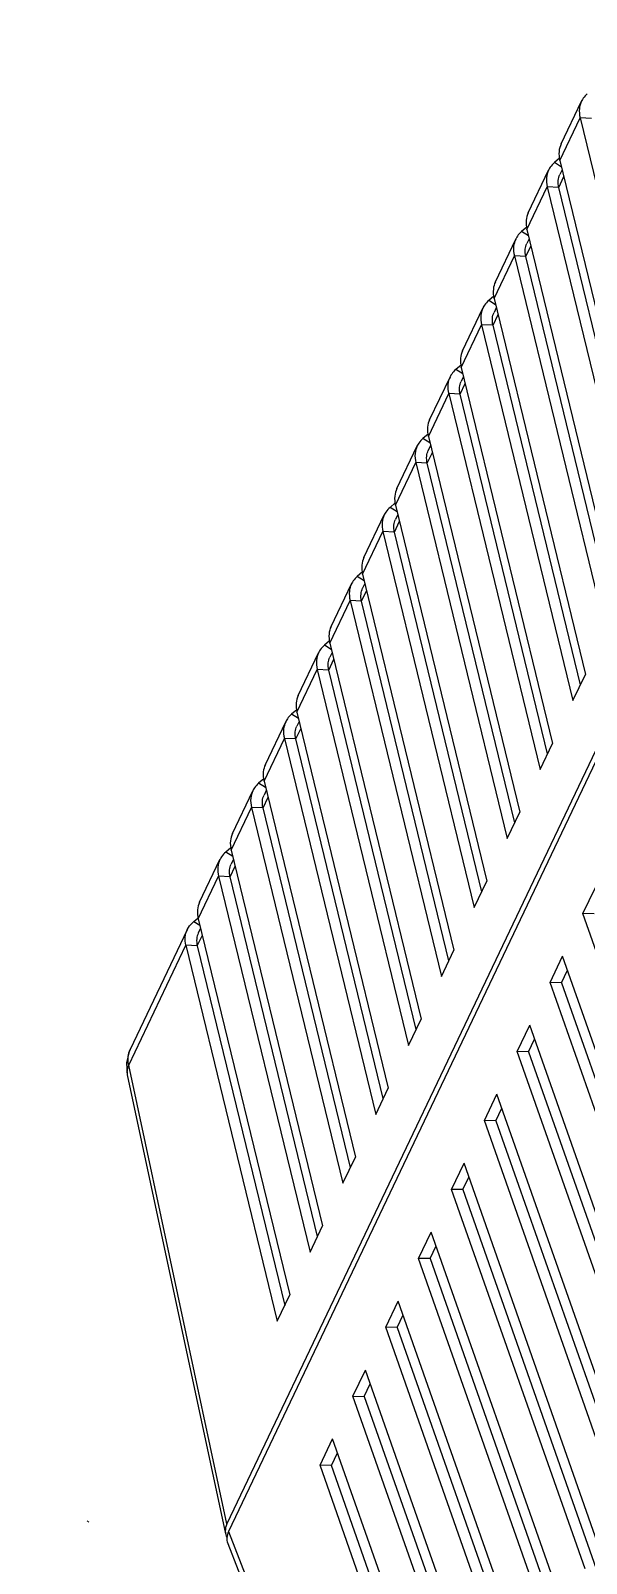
# Model space of a CAD drawing. Header units: millimetres. Extents: x 14276 to 15242, y -9916 to -8542.
# Drawn here: x 14928.6 to 14956.4, y -9412.6 to -9335.9 of the extents above; entities that cross this region are included whole.
import ezdxf

# ---------------------------------------------------------------- set-up
doc = ezdxf.new("R2010")
doc.units = ezdxf.units.MM
doc.linetypes.add('DIVIDE', pattern=[31.75, 12.7, -6.35, 0, -6.35, 0, -6.35])
doc.layers.add('hatch', color=56, linetype='Continuous', lineweight=9)

# ---------------------------------------------------------------- blocks, each defined once
blk = doc.blocks.new('u9')
at = {"color": 7, "linetype": 'Continuous'}
for p, q in [((-179.272, 178.53), (-187.672, 200.196)), ((-179.313, 177.933), (-187.706, 199.583)), ((-191.124, 193.591), (-184.456, 174.633)), ((-190.56, 193.594), (-183.887, 174.622)), ((-191.187, 192.285), (-184.513, 173.309)), ((-186.099, 171.186), (-192.767, 190.143)), ((-192.204, 190.151), (-185.529, 171.175)), ((-192.83, 188.838), (-186.155, 169.862)), ((-187.741, 167.739), (-194.409, 186.696)), ((-193.847, 186.704), (-187.172, 167.728)), ((-194.473, 185.391), (-187.798, 166.414)), ((-189.384, 164.291), (-196.052, 183.249)), ((-195.49, 183.257), (-188.815, 164.281)), ((-196.116, 181.943), (-189.441, 162.967)), ((-191.027, 160.844), (-197.695, 179.802)), ((-197.133, 179.81), (-190.458, 160.833)), ((-240.753, 49.003), (-179.313, 177.933)), ((-197.758, 178.496), (-191.084, 159.52)), ((-174.248, 155.096), (-179.162, 178.055)), ((-240.659, 48.66), (-179.233, 177.56)), ((-179.233, 177.56), (-174.323, 154.618)), ((-192.67, 157.397), (-199.338, 176.354)), ((-198.775, 176.362), (-192.101, 157.386)), ((-199.401, 175.049), (-192.726, 156.073)), ((-184.456, 174.633), (-184.756, 174.002)), ((-183.887, 174.622), (-184.513, 173.309)), ((-184.456, 174.633), (-183.887, 174.622)), ((-194.312, 153.95), (-200.981, 172.907)), ((-200.418, 172.915), (-193.743, 153.939)), ((-201.044, 171.602), (-194.369, 152.625)), ((-186.099, 171.186), (-186.399, 170.555)), ((-185.529, 171.175), (-186.155, 169.862)), ((-185.529, 171.175), (-186.099, 171.186)), ((-195.955, 150.502), (-202.623, 169.46)), ((-202.061, 169.468), (-195.386, 150.491)), ((-202.687, 168.154), (-196.012, 149.178)), ((-187.741, 167.739), (-188.042, 167.108)), ((-187.172, 167.728), (-187.798, 166.414)), ((-187.741, 167.739), (-187.172, 167.728)), ((-181.743, 167.422), (-182.369, 166.108)), ((-177.176, 148.629), (-181.743, 167.422)), ((-177.749, 148.655), (-182.119, 166.634)), ((-203.704, 166.02), (-197.029, 147.044)), ((-177.801, 147.312), (-182.369, 166.108)), ((-189.384, 164.291), (-189.685, 163.661)), ((-188.815, 164.281), (-189.441, 162.967)), ((-189.384, 164.291), (-188.815, 164.281)), ((-183.386, 163.974), (-184.012, 162.661)), ((-178.818, 145.178), (-183.386, 163.974)), ((-179.444, 143.865), (-184.012, 162.661)), ((-183.761, 163.187), (-179.392, 145.208)), ((-191.027, 160.844), (-191.328, 160.213)), ((-190.458, 160.833), (-191.084, 159.52)), ((-191.027, 160.844), (-190.458, 160.833)), ((-185.029, 160.527), (-185.655, 159.214)), ((-180.461, 141.731), (-185.029, 160.527)), ((-185.404, 159.74), (-181.035, 141.76)), ((-181.087, 140.417), (-185.655, 159.214)), ((-192.67, 157.397), (-192.97, 156.766)), ((-192.101, 157.386), (-192.726, 156.073)), ((-192.67, 157.397), (-192.101, 157.386)), ((-186.672, 157.08), (-187.298, 155.767)), ((-182.104, 138.283), (-186.672, 157.08)), ((-182.73, 136.97), (-187.298, 155.767)), ((-187.047, 156.293), (-182.677, 138.313)), ((-174.211, 154.488), (-174.248, 155.096)), ((-174.323, 154.618), (-177.176, 148.629)), ((-174.341, 153.949), (-174.211, 154.488)), ((-194.312, 153.95), (-194.613, 153.319)), ((-193.743, 153.939), (-194.369, 152.625)), ((-194.312, 153.95), (-193.743, 153.939)), ((-188.315, 153.633), (-188.94, 152.319)), ((-183.746, 134.836), (-188.315, 153.633)), ((-177.238, 147.859), (-174.39, 153.836)), ((-174.39, 153.835), (-174.341, 153.949)), ((-188.69, 152.845), (-184.32, 134.866)), ((-184.372, 133.523), (-188.94, 152.319)), ((-195.955, 150.502), (-196.256, 149.872)), ((-195.386, 150.491), (-196.012, 149.178)), ((-195.955, 150.502), (-195.386, 150.491)), ((-189.957, 150.185), (-190.583, 148.872)), ((-185.389, 131.389), (-189.957, 150.185)), ((-186.015, 130.076), (-190.583, 148.872)), ((-190.332, 149.398), (-185.963, 131.419)), ((-177.749, 148.655), (-178.007, 148.113)), ((-177.914, 147.776), (-177.8, 148.014)), ((-177.749, 148.655), (-177.175, 148.625)), ((-177.801, 147.312), (-178.818, 145.178)), ((-177.88, 147.635), (-177.581, 147.448)), ((-177.775, 147.282), (-177.581, 147.448)), ((-177.581, 147.448), (-177.545, 147.479)), ((-177.545, 147.479), (-177.508, 147.511)), ((-197.029, 147.044), (-197.655, 145.731)), ((-197.598, 147.055), (-197.029, 147.044)), ((-191.6, 146.738), (-192.226, 145.425)), ((-187.032, 127.942), (-191.6, 146.738)), ((-177.867, 146.479), (-178.884, 144.345)), ((-191.975, 145.951), (-187.606, 127.971)), ((-187.658, 126.628), (-192.226, 145.425)), ((-179.392, 145.208), (-179.65, 144.666)), ((-179.392, 145.208), (-178.818, 145.178)), ((-179.557, 144.328), (-179.443, 144.567)), ((-179.523, 144.188), (-179.175, 143.97)), ((-179.444, 143.865), (-180.461, 141.731)), ((-179.434, 143.748), (-179.175, 143.97)), ((-193.243, 143.291), (-193.869, 141.977)), ((-188.675, 124.494), (-193.243, 143.291)), ((-179.51, 143.032), (-180.527, 140.898)), ((-189.301, 123.181), (-193.869, 141.977)), ((-193.618, 142.504), (-189.248, 124.524)), ((-181.035, 141.76), (-181.293, 141.218)), ((-181.199, 140.881), (-181.086, 141.12)), ((-181.035, 141.76), (-180.461, 141.731)), ((-181.087, 140.417), (-182.104, 138.283)), ((-181.165, 140.741), (-180.818, 140.523)), ((-181.077, 140.301), (-180.818, 140.523)), ((-194.886, 139.844), (-195.511, 138.53)), ((-190.318, 121.047), (-194.886, 139.844)), ((-181.153, 139.584), (-182.17, 137.45)), ((-195.261, 139.056), (-190.891, 121.077)), ((-190.943, 119.734), (-195.511, 138.53)), ((-182.677, 138.313), (-182.936, 137.771)), ((-182.677, 138.313), (-182.104, 138.283)), ((-182.842, 137.434), (-182.729, 137.672)), ((-182.808, 137.294), (-182.46, 137.075)), ((-182.73, 136.97), (-183.746, 134.836)), ((-182.72, 136.854), (-182.46, 137.075)), ((-196.528, 136.396), (-197.154, 135.083)), ((-191.96, 117.6), (-196.528, 136.396)), ((-182.796, 136.137), (-183.812, 134.003)), ((-192.586, 116.286), (-197.154, 135.083)), ((-196.904, 135.609), (-192.534, 117.629)), ((-184.32, 134.866), (-184.578, 134.324)), ((-184.485, 133.986), (-184.371, 134.225)), ((-184.32, 134.866), (-183.746, 134.836)), ((-184.372, 133.523), (-185.389, 131.389)), ((-184.451, 133.846), (-184.103, 133.628)), ((-184.363, 133.406), (-184.103, 133.628)), ((-193.603, 114.153), (-198.171, 132.949)), ((-184.438, 132.69), (-185.455, 130.556)), ((-198.546, 132.162), (-194.177, 114.182)), ((-194.229, 112.839), (-198.797, 131.636)), ((-185.963, 131.419), (-186.221, 130.877)), ((-185.963, 131.419), (-185.389, 131.389)), ((-186.128, 130.539), (-186.014, 130.778)), ((-186.094, 130.399), (-185.746, 130.181)), ((-186.015, 130.076), (-187.032, 127.942)), ((-186.005, 129.959), (-185.746, 130.181)), ((-195.246, 110.705), (-199.814, 129.502)), ((-186.081, 129.242), (-187.098, 127.109)), ((-195.872, 109.392), (-200.44, 128.188)), ((-200.189, 128.715), (-195.82, 110.735)), ((-187.606, 127.971), (-187.864, 127.429)), ((-187.771, 127.092), (-187.657, 127.331)), ((-187.606, 127.971), (-187.032, 127.942)), ((-187.658, 126.628), (-188.675, 124.494)), ((-187.737, 126.952), (-187.389, 126.734)), ((-187.648, 126.512), (-187.389, 126.734)), ((-196.889, 107.258), (-201.457, 126.054)), ((-187.724, 125.795), (-188.741, 123.661)), ((-189.248, 124.524), (-189.507, 123.982)), ((-189.248, 124.524), (-188.675, 124.494)), ((-189.413, 123.645), (-189.3, 123.883)), ((-189.379, 123.504), (-189.032, 123.286)), ((-189.301, 123.181), (-190.318, 121.047)), ((-189.291, 123.065), (-189.032, 123.286)), ((-189.367, 122.348), (-190.384, 120.214)), ((-190.891, 121.077), (-191.15, 120.535)), ((-191.056, 120.197), (-190.942, 120.436)), ((-190.891, 121.077), (-190.318, 121.047)), ((-190.943, 119.734), (-191.96, 117.6)), ((-191.022, 120.057), (-190.674, 119.839)), ((-190.934, 119.617), (-190.674, 119.839)), ((-191.009, 118.901), (-192.026, 116.767)), ((-192.534, 117.629), (-192.792, 117.087)), ((-192.534, 117.629), (-191.96, 117.6)), ((-192.699, 116.75), (-192.585, 116.989)), ((-192.665, 116.61), (-192.317, 116.392)), ((-192.586, 116.286), (-193.603, 114.153)), ((-192.577, 116.17), (-192.317, 116.392)), ((-192.652, 115.453), (-193.669, 113.32)), ((-194.177, 114.182), (-194.435, 113.64)), ((-194.177, 114.182), (-193.603, 114.153)), ((-194.342, 113.303), (-194.228, 113.541)), ((-194.229, 112.839), (-195.246, 110.705)), ((-194.308, 113.163), (-193.96, 112.945)), ((-194.219, 112.723), (-193.96, 112.945)), ((-194.295, 112.006), (-195.312, 109.872)), ((-195.82, 110.735), (-196.078, 110.193)), ((-195.82, 110.735), (-195.246, 110.705)), ((-195.984, 109.856), (-195.871, 110.094)), ((-195.95, 109.715), (-195.603, 109.497)), ((-195.872, 109.392), (-196.889, 107.258)), ((-195.862, 109.276), (-195.603, 109.497)), ((-195.938, 108.559), (-196.955, 106.425)), ((-197.462, 107.288), (-196.889, 107.258))]:
    blk.add_line(p, q, dxfattribs=at)
for centre, end_param in [((-180.695, 178.049), 6.335664), ((-180.615, 177.676), 6.437444)]:
    blk.add_ellipse(centre, major_axis=(1.44, 0.43), ratio=0.658875, start_param=5.745959, end_param=end_param, dxfattribs=at)
for points, start_tangent, end_tangent in [([(-174.323, 154.618), (-174.235, 154.982)], (0.454809, 0.890589), (-0.031143, 0.999515)), ([(-174.235, 154.982), (-174.236, 155.007), (-174.249, 155.096)], (-0.031143, 0.999515), (-0.217776, 0.975999)), ([(-174.323, 154.618), (-174.293, 154.187), (-174.39, 153.836)], (0.225971, -0.974134), (-0.429408, -0.903111)), ([(-177.8, 148.014), (-177.721, 148.301), (-177.749, 148.655)], (0.429288, 0.903168), (-0.236152, 0.971716)), ([(-177.176, 148.629), (-177.144, 148.202), (-177.239, 147.859)], (0.236152, -0.971716), (-0.429273, -0.903175)), ([(-177.867, 146.479), (-177.765, 146.852), (-177.801, 147.312)], (0.429283, 0.90317), (-0.236152, 0.971716)), ([(-177.239, 147.859), (-177.257, 147.823), (-177.508, 147.511)], (-0.429273, -0.903175), (-0.758731, -0.651404)), ([(-179.392, 145.208), (-179.364, 144.854), (-179.443, 144.567)], (0.236152, -0.971716), (-0.429288, -0.903168)), ([(-178.884, 144.345), (-178.781, 144.718), (-178.818, 145.178)], (0.429292, 0.903166), (-0.236152, 0.971716)), ([(-179.175, 143.97), (-178.968, 144.2)], (0.760178, 0.649715), (0.564263, 0.825595)), ([(-178.968, 144.2), (-178.903, 144.307), (-178.884, 144.345)], (0.564263, 0.825595), (0.429292, 0.903166)), ([(-179.51, 143.032), (-179.407, 143.405), (-179.443, 143.865)], (0.429283, 0.90317), (-0.236152, 0.971716)), ([(-181.035, 141.76), (-181.007, 141.407), (-181.086, 141.12)], (0.236152, -0.971716), (-0.429288, -0.903168)), ([(-180.527, 140.898), (-180.424, 141.271), (-180.46, 141.731)], (0.429292, 0.903166), (-0.236152, 0.971716)), ([(-181.153, 139.584), (-181.05, 139.958), (-181.086, 140.417)], (0.429283, 0.90317), (-0.236152, 0.971716)), ([(-180.818, 140.523), (-180.61, 140.753)], (0.760178, 0.649715), (0.564263, 0.825595)), ([(-180.61, 140.753), (-180.546, 140.86), (-180.527, 140.898)], (0.564263, 0.825595), (0.429292, 0.903166)), ([(-182.677, 138.313), (-182.65, 137.96), (-182.729, 137.672)], (0.236152, -0.971716), (-0.429288, -0.903168)), ([(-182.17, 137.45), (-182.067, 137.824), (-182.103, 138.283)], (0.429292, 0.903166), (-0.236152, 0.971716)), ([(-182.46, 137.075), (-182.253, 137.305)], (0.760178, 0.649715), (0.564263, 0.825595)), ([(-182.253, 137.305), (-182.189, 137.412), (-182.17, 137.45)], (0.564263, 0.825595), (0.429292, 0.903166)), ([(-182.796, 136.137), (-182.693, 136.51), (-182.729, 136.97)], (0.429283, 0.90317), (-0.236152, 0.971716)), ([(-184.32, 134.866), (-184.292, 134.512), (-184.371, 134.225)], (0.236152, -0.971716), (-0.429288, -0.903168)), ([(-183.812, 134.003), (-183.71, 134.377), (-183.746, 134.836)], (0.429292, 0.903166), (-0.236152, 0.971716)), ([(-184.438, 132.69), (-184.336, 133.063), (-184.372, 133.523)], (0.429283, 0.90317), (-0.236152, 0.971716)), ([(-184.103, 133.628), (-183.896, 133.858)], (0.760178, 0.649715), (0.564263, 0.825595)), ([(-183.896, 133.858), (-183.831, 133.965), (-183.812, 134.003)], (0.564263, 0.825595), (0.429292, 0.903166)), ([(-185.963, 131.419), (-185.935, 131.065), (-186.014, 130.778)], (0.236152, -0.971716), (-0.429288, -0.903168)), ([(-185.455, 130.556), (-185.353, 130.929), (-185.389, 131.389)], (0.429292, 0.903166), (-0.236152, 0.971716)), ([(-185.746, 130.181), (-185.539, 130.411)], (0.760178, 0.649715), (0.564263, 0.825595)), ([(-185.539, 130.411), (-185.474, 130.518), (-185.455, 130.556)], (0.564263, 0.825595), (0.429292, 0.903166)), ([(-186.081, 129.242), (-185.978, 129.616), (-186.015, 130.075)], (0.429283, 0.90317), (-0.236152, 0.971716)), ([(-187.606, 127.971), (-187.578, 127.618), (-187.657, 127.331)], (0.236152, -0.971716), (-0.429288, -0.903168)), ([(-187.098, 127.109), (-186.995, 127.482), (-187.031, 127.942)], (0.429292, 0.903166), (-0.236152, 0.971716)), ([(-187.724, 125.795), (-187.621, 126.169), (-187.657, 126.628)], (0.429283, 0.90317), (-0.236152, 0.971716)), ([(-187.389, 126.734), (-187.181, 126.964)], (0.760178, 0.649715), (0.564263, 0.825595)), ([(-187.181, 126.964), (-187.117, 127.071), (-187.098, 127.109)], (0.564263, 0.825595), (0.429292, 0.903166)), ([(-189.248, 124.524), (-189.221, 124.171), (-189.3, 123.883)], (0.236152, -0.971716), (-0.429288, -0.903168)), ([(-188.741, 123.661), (-188.638, 124.035), (-188.674, 124.494)], (0.429292, 0.903166), (-0.236152, 0.971716)), ([(-189.032, 123.286), (-188.824, 123.516)], (0.760178, 0.649715), (0.564263, 0.825595)), ([(-188.824, 123.516), (-188.76, 123.623), (-188.741, 123.661)], (0.564263, 0.825595), (0.429292, 0.903166)), ([(-189.367, 122.348), (-189.264, 122.721), (-189.3, 123.181)], (0.429283, 0.90317), (-0.236152, 0.971716)), ([(-190.891, 121.077), (-190.863, 120.723), (-190.942, 120.436)], (0.236152, -0.971716), (-0.429288, -0.903168)), ([(-190.384, 120.214), (-190.281, 120.588), (-190.317, 121.047)], (0.429292, 0.903166), (-0.236152, 0.971716)), ([(-191.009, 118.901), (-190.907, 119.274), (-190.943, 119.734)], (0.429283, 0.90317), (-0.236152, 0.971716)), ([(-190.674, 119.839), (-190.467, 120.069)], (0.760178, 0.649715), (0.564263, 0.825595)), ([(-190.467, 120.069), (-190.403, 120.176), (-190.384, 120.214)], (0.564263, 0.825595), (0.429292, 0.903166)), ([(-192.534, 117.629), (-192.506, 117.276), (-192.585, 116.989)], (0.236152, -0.971716), (-0.429288, -0.903168)), ([(-192.026, 116.767), (-191.924, 117.14), (-191.96, 117.6)], (0.429292, 0.903166), (-0.236152, 0.971716)), ([(-192.317, 116.392), (-192.11, 116.622)], (0.760178, 0.649715), (0.564263, 0.825595)), ([(-192.11, 116.622), (-192.045, 116.729), (-192.026, 116.767)], (0.564263, 0.825595), (0.429292, 0.903166)), ([(-192.652, 115.453), (-192.55, 115.827), (-192.586, 116.286)], (0.429283, 0.90317), (-0.236152, 0.971716)), ([(-194.177, 114.182), (-194.149, 113.829), (-194.228, 113.541)], (0.236152, -0.971716), (-0.429288, -0.903168)), ([(-193.669, 113.32), (-193.566, 113.693), (-193.603, 114.152)], (0.429292, 0.903166), (-0.236152, 0.971716)), ([(-194.295, 112.006), (-194.192, 112.38), (-194.228, 112.839)], (0.429283, 0.90317), (-0.236152, 0.971716)), ([(-193.96, 112.945), (-193.753, 113.175)], (0.760178, 0.649715), (0.564263, 0.825595)), ([(-193.753, 113.175), (-193.688, 113.282), (-193.669, 113.32)], (0.564263, 0.825595), (0.429292, 0.903166)), ([(-195.82, 110.735), (-195.792, 110.381), (-195.871, 110.094)], (0.236152, -0.971716), (-0.429288, -0.903168)), ([(-195.312, 109.872), (-195.209, 110.246), (-195.245, 110.705)], (0.429292, 0.903166), (-0.236152, 0.971716)), ([(-195.603, 109.497), (-195.395, 109.727)], (0.760178, 0.649715), (0.564263, 0.825595)), ([(-195.395, 109.727), (-195.331, 109.834), (-195.312, 109.872)], (0.564263, 0.825595), (0.429292, 0.903166)), ([(-195.938, 108.559), (-195.835, 108.932), (-195.871, 109.392)], (0.429283, 0.90317), (-0.236152, 0.971716)), ([(-196.955, 106.425), (-196.852, 106.798), (-196.888, 107.258)], (0.429292, 0.903166), (-0.236152, 0.971716)), ([(-197.245, 106.05), (-197.038, 106.28)], (0.760178, 0.649715), (0.564263, 0.825595)), ([(-197.038, 106.28), (-196.974, 106.387), (-196.955, 106.425)], (0.564263, 0.825595), (0.429292, 0.903166))]:
    blk.add_spline(points, degree=3, dxfattribs=dict(at, start_tangent=start_tangent, end_tangent=end_tangent))
at = {"layer": 'hatch', "color": 4, "linetype": 'DIVIDE', "ltscale": 0.7}
blk.add_line((-200.69, 199.24), (-118.737, 136.331), dxfattribs=at)

msp = doc.modelspace()

# ---------------------------------------------------------------- block references
at = {"rotation": 180}
msp.add_blockref('u9', (14759.208, -9233.039), dxfattribs=at)

doc.saveas('drawing.dxf')
